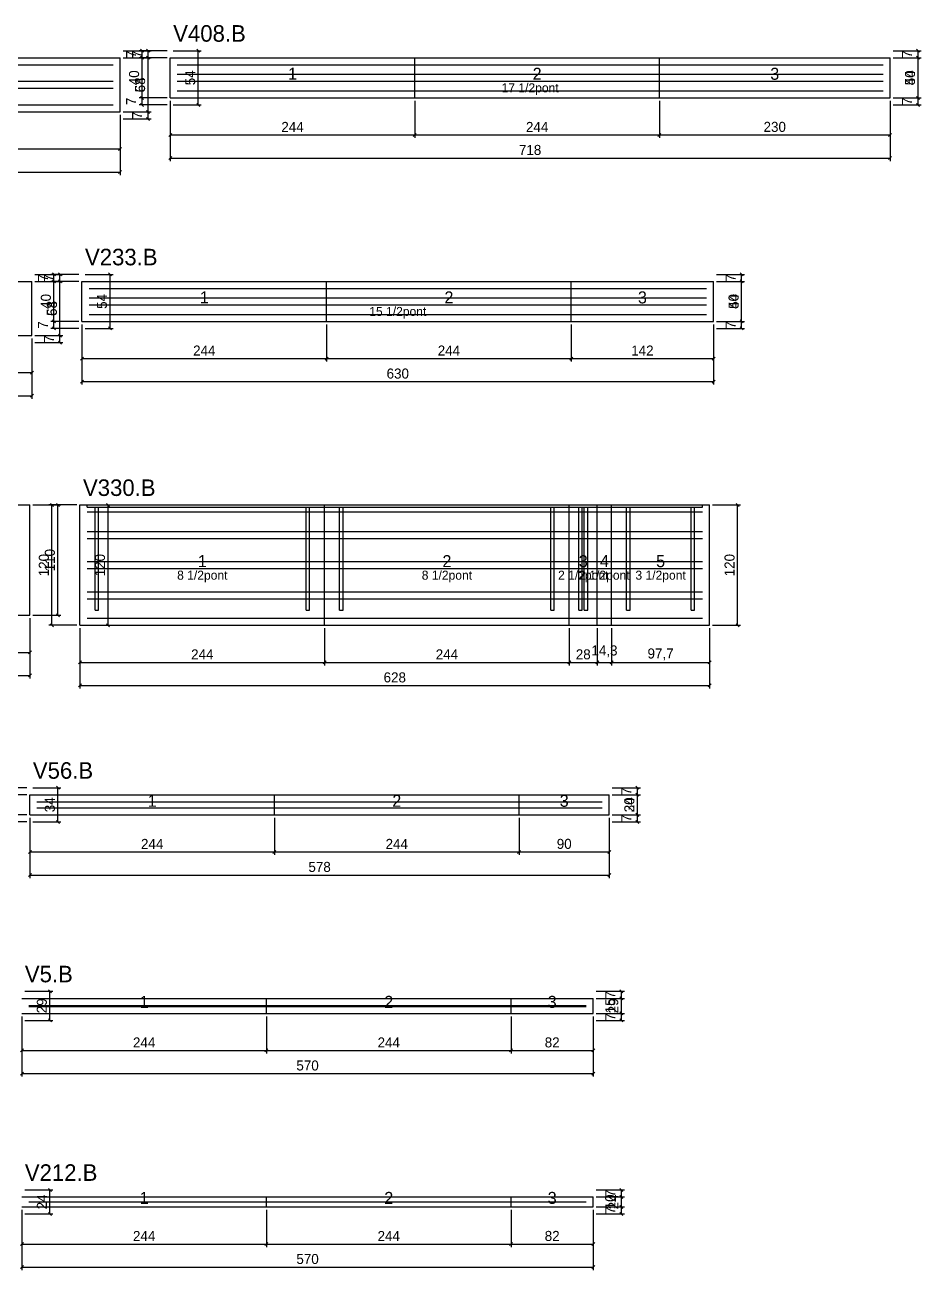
# Model space of a CAD drawing. Extents: x -13000 to 3070, y -38587 to 694.
# Drawn here: x 820 to 1714, y -10508 to -9267 of the extents above; entities that cross this region are included whole.
import ezdxf
from ezdxf.enums import TextEntityAlignment as Align

# ---------------------------------------------------------------- set-up
doc = ezdxf.new("R2010")
doc.units = 0
for name, color, linetype in [('5', 5, 'Continuous'), ('COTA', 241, 'Continuous'), ('NOMENCLATURA', 7, 'Continuous'), ('Painéis', 200, 'Continuous'), ('SARR_2.2x7', 40, 'Continuous'), ('SARR_3.5x7', 81, 'Continuous')]:
    doc.layers.add(name, color=color, linetype=linetype)
doc.dimstyles.new('PAINEL', dxfattribs={"dimtxt": 10, "dimasz": 3, "dimexe": 3, "dimexo": 3, "dimgap": 3, "dimtad": 1, "dimblk": 'OBLIQUE', "dimblk1": 'OBLIQUE', "dimcen": 2.5, "dimclrd": 4, "dimclre": 4, "dimclrt": 240, "dimazin": 3, "dimtfac": 1, "dimtmove": 0, "dimatfit": 3})

# ---------------------------------------------------------------- blocks, each defined once
blk = doc.blocks.new('_OBLIQUE')
at = {"color": 0, "linetype": 'BYBLOCK'}
blk.add_line((-0.5, -0.5), (0.5, 0.5), dxfattribs=at)

msp = doc.modelspace()

# ---------------------------------------------------------------- linework, layer by layer
at = {"layer": 'Painéis'}
for p, q in [((685, -9299.5), (915, -9299.5)), ((915, -9353.5), (915, -9299.5)), ((965, -9299.5), (1209, -9299.5)), ((965, -9339.5), (965, -9299.5)), ((1209, -9339.5), (1209, -9299.5)), ((1209, -9339.5), (1209, -9299.5)), ((1209, -9299.5), (1453, -9299.5)), ((1209, -9339.5), (1209, -9299.5)), ((1453, -9339.5), (1453, -9299.5)), ((1453, -9339.5), (1453, -9299.5)), ((1453, -9299.5), (1683, -9299.5)), ((1453, -9339.5), (1453, -9299.5)), ((1683, -9339.5), (1683, -9299.5)), ((965, -9339.5), (1209, -9339.5)), ((1209, -9339.5), (1453, -9339.5)), ((1453, -9339.5), (1683, -9339.5)), ((685, -9353.5), (915, -9353.5)), ((685, -9522.5), (827, -9522.5)), ((827, -9576.5), (827, -9522.5)), ((877, -9522.5), (1121, -9522.5)), ((877, -9562.5), (877, -9522.5)), ((1121, -9562.5), (1121, -9522.5)), ((1121, -9562.5), (1121, -9522.5)), ((1121, -9522.5), (1365, -9522.5)), ((1121, -9562.5), (1121, -9522.5)), ((1365, -9562.5), (1365, -9522.5)), ((1365, -9562.5), (1365, -9522.5)), ((1365, -9522.5), (1507, -9522.5)), ((1365, -9562.5), (1365, -9522.5)), ((1507, -9562.5), (1507, -9522.5)), ((877, -9562.5), (1121, -9562.5)), ((1121, -9562.5), (1365, -9562.5)), ((1365, -9562.5), (1507, -9562.5)), ((685, -9576.5), (827, -9576.5)), ((756.9, -9745.5), (825, -9745.5)), ((825, -9855.5), (825, -9745.5)), ((875, -9745.5), (1119, -9745.5)), ((875, -9865.5), (875, -9745.5)), ((1119, -9865.5), (1119, -9745.5)), ((1119, -9865.5), (1119, -9745.5)), ((1119, -9745.5), (1363, -9745.5)), ((1119, -9865.5), (1119, -9745.5)), ((1363, -9865.5), (1363, -9745.5)), ((1363, -9865.5), (1363, -9745.5)), ((1363, -9745.5), (1391, -9745.5)), ((1363, -9865.5), (1363, -9745.5)), ((1391, -9865.5), (1391, -9745.5)), ((1391, -9865.5), (1391, -9745.5)), ((1391, -9745.5), (1405.3, -9745.5)), ((1391, -9865.5), (1391, -9745.5)), ((1405.3, -9865.5), (1405.3, -9745.5)), ((1405.3, -9865.5), (1405.3, -9745.5)), ((1405.3, -9745.5), (1503, -9745.5)), ((1405.3, -9865.5), (1405.3, -9745.5)), ((1503, -9865.5), (1503, -9745.5)), ((756.9, -9855.5), (825, -9855.5)), ((875, -9865.5), (1119, -9865.5)), ((1119, -9865.5), (1363, -9865.5)), ((1363, -9865.5), (1391, -9865.5)), ((1391, -9865.5), (1405.3, -9865.5)), ((1405.3, -9865.5), (1503, -9865.5)), ((825, -10034.5), (1069, -10034.5)), ((825, -10054.5), (825, -10034.5)), ((1069, -10054.5), (1069, -10034.5)), ((1069, -10054.5), (1069, -10034.5)), ((1069, -10034.5), (1313, -10034.5)), ((1069, -10054.5), (1069, -10034.5)), ((1313, -10054.5), (1313, -10034.5)), ((1313, -10054.5), (1313, -10034.5)), ((1313, -10034.5), (1403, -10034.5)), ((1313, -10054.5), (1313, -10034.5)), ((1403, -10054.5), (1403, -10034.5)), ((825, -10054.5), (1069, -10054.5)), ((1069, -10054.5), (1313, -10054.5)), ((1313, -10054.5), (1403, -10054.5)), ((817, -10237.5), (1061, -10237.5)), ((1061, -10252.5), (1061, -10237.5)), ((1061, -10252.5), (1061, -10237.5)), ((1061, -10237.5), (1305, -10237.5)), ((1061, -10252.5), (1061, -10237.5)), ((1305, -10252.5), (1305, -10237.5)), ((1305, -10252.5), (1305, -10237.5)), ((1305, -10237.5), (1387, -10237.5)), ((1305, -10252.5), (1305, -10237.5)), ((1387, -10252.5), (1387, -10237.5)), ((817, -10252.5), (1061, -10252.5)), ((1061, -10252.5), (1305, -10252.5)), ((1305, -10252.5), (1387, -10252.5)), ((817, -10435.5), (1061, -10435.5)), ((1061, -10445.5), (1061, -10435.5)), ((1061, -10445.5), (1061, -10435.5)), ((1061, -10435.5), (1305, -10435.5)), ((1061, -10445.5), (1061, -10435.5)), ((1305, -10445.5), (1305, -10435.5)), ((1305, -10445.5), (1305, -10435.5)), ((1305, -10435.5), (1387, -10435.5)), ((1305, -10445.5), (1305, -10435.5)), ((1387, -10445.5), (1387, -10435.5)), ((817, -10445.5), (1061, -10445.5)), ((1061, -10445.5), (1305, -10445.5)), ((1305, -10445.5), (1387, -10445.5))]:
    msp.add_line(p, q, dxfattribs=at)
at = {"layer": 'SARR_2.2x7'}
for p, q in [((882, -9745.5), (1119, -9745.5)), ((882, -9747.7), (882, -9745.5)), ((882, -9747.7), (1119, -9747.7)), ((1119, -9747.7), (1119, -9745.5)), ((1119, -9745.5), (1363, -9745.5)), ((1119, -9747.7), (1119, -9745.5)), ((1119, -9747.7), (1363, -9747.7)), ((1363, -9747.7), (1363, -9745.5)), ((1363, -9745.5), (1391, -9745.5)), ((1363, -9747.7), (1363, -9745.5)), ((1363, -9747.7), (1391, -9747.7)), ((1391, -9747.7), (1391, -9745.5)), ((1391, -9745.5), (1405.3, -9745.5)), ((1391, -9747.7), (1391, -9745.5)), ((1391, -9747.7), (1405.3, -9747.7)), ((1405.3, -9747.7), (1405.3, -9745.5)), ((1405.3, -9745.5), (1496, -9745.5)), ((1405.3, -9747.7), (1405.3, -9745.5)), ((1405.3, -9747.7), (1496, -9747.7)), ((1496, -9747.7), (1496, -9745.5))]:
    msp.add_line(p, q, dxfattribs=at)
for points in [[(685, -9306.5), (908, -9306.5)], [(685, -9306.5), (908, -9306.5)], [(972, -9306.5), (1209, -9306.5)], [(972, -9306.5), (1209, -9306.5)], [(1209, -9306.5), (1453, -9306.5)], [(1209, -9306.5), (1453, -9306.5)], [(1453, -9306.5), (1676, -9306.5)], [(1453, -9306.5), (1676, -9306.5)], [(685, -9323), (908, -9323)], [(685, -9323), (908, -9323)], [(972, -9316), (1209, -9316)], [(972, -9316), (1209, -9316)], [(972, -9323), (1209, -9323)], [(972, -9323), (1209, -9323)], [(1209, -9316), (1453, -9316)], [(1209, -9316), (1453, -9316)], [(1209, -9323), (1453, -9323)], [(1209, -9323), (1453, -9323)], [(1453, -9316), (1676, -9316)], [(1453, -9316), (1676, -9316)], [(1453, -9323), (1676, -9323)], [(1453, -9323), (1676, -9323)], [(685, -9330), (908, -9330)], [(685, -9330), (908, -9330)], [(972, -9332.5), (1209, -9332.5)], [(972, -9332.5), (1209, -9332.5)], [(1209, -9332.5), (1453, -9332.5)], [(1209, -9332.5), (1453, -9332.5)], [(1453, -9332.5), (1676, -9332.5)], [(1453, -9332.5), (1676, -9332.5)], [(685, -9346.5), (908, -9346.5)], [(685, -9346.5), (908, -9346.5)], [(884, -9529.5), (1121, -9529.5)], [(884, -9529.5), (1121, -9529.5)], [(1121, -9529.5), (1365, -9529.5)], [(1121, -9529.5), (1365, -9529.5)], [(1365, -9529.5), (1500, -9529.5)], [(1365, -9529.5), (1500, -9529.5)], [(884, -9539), (1121, -9539)], [(884, -9539), (1121, -9539)], [(884, -9546), (1121, -9546)], [(884, -9546), (1121, -9546)], [(1121, -9539), (1365, -9539)], [(1121, -9539), (1365, -9539)], [(1121, -9546), (1365, -9546)], [(1121, -9546), (1365, -9546)], [(1365, -9539), (1500, -9539)], [(1365, -9539), (1500, -9539)], [(1365, -9546), (1500, -9546)], [(1365, -9546), (1500, -9546)], [(884, -9555.5), (1121, -9555.5)], [(884, -9555.5), (1121, -9555.5)], [(1121, -9555.5), (1365, -9555.5)], [(1121, -9555.5), (1365, -9555.5)], [(1365, -9555.5), (1500, -9555.5)], [(1365, -9555.5), (1500, -9555.5)], [(882, -9752.5), (1119, -9752.5)], [(1119, -9752.5), (1363, -9752.5)], [(1363, -9752.5), (1391, -9752.5)], [(1391, -9752.5), (1405.3, -9752.5)], [(1405.3, -9752.5), (1496, -9752.5)], [(882, -9772), (1119, -9772)], [(1119, -9772), (1363, -9772)], [(1363, -9772), (1391, -9772)], [(1391, -9772), (1405.3, -9772)], [(1405.3, -9772), (1496, -9772)], [(882, -9779), (1119, -9779)], [(1119, -9779), (1363, -9779)], [(1363, -9779), (1391, -9779)], [(1391, -9779), (1405.3, -9779)], [(1405.3, -9779), (1496, -9779)], [(882, -9802), (1119, -9802)], [(882, -9809), (1119, -9809)], [(1119, -9802), (1363, -9802)], [(1119, -9809), (1363, -9809)], [(1363, -9802), (1391, -9802)], [(1363, -9809), (1391, -9809)], [(1391, -9802), (1405.3, -9802)], [(1391, -9809), (1405.3, -9809)], [(1405.3, -9802), (1496, -9802)], [(1405.3, -9809), (1496, -9809)], [(882, -9832), (1119, -9832)], [(1119, -9832), (1363, -9832)], [(1363, -9832), (1391, -9832)], [(1391, -9832), (1405.3, -9832)], [(1405.3, -9832), (1496, -9832)], [(882, -9839), (1119, -9839)], [(1119, -9839), (1363, -9839)], [(1363, -9839), (1391, -9839)], [(1391, -9839), (1405.3, -9839)], [(1405.3, -9839), (1496, -9839)], [(882, -9858.5), (1119, -9858.5)], [(1119, -9858.5), (1363, -9858.5)], [(1363, -9858.5), (1391, -9858.5)], [(1391, -9858.5), (1405.3, -9858.5)], [(1405.3, -9858.5), (1496, -9858.5)], [(832, -10041.5), (1069, -10041.5)], [(832, -10041.5), (1069, -10041.5)], [(1069, -10041.5), (1313, -10041.5)], [(1069, -10041.5), (1313, -10041.5)], [(1313, -10041.5), (1396, -10041.5)], [(1313, -10041.5), (1396, -10041.5)], [(832, -10047.5), (1069, -10047.5)], [(832, -10047.5), (1069, -10047.5)], [(1069, -10047.5), (1313, -10047.5)], [(1069, -10047.5), (1313, -10047.5)], [(1313, -10047.5), (1396, -10047.5)], [(1313, -10047.5), (1396, -10047.5)], [(824, -10244.5), (1061, -10244.5)], [(824, -10244.5), (1061, -10244.5)], [(824, -10245.5), (1061, -10245.5)], [(824, -10245.5), (1061, -10245.5)], [(1061, -10244.5), (1305, -10244.5)], [(1061, -10244.5), (1305, -10244.5)], [(1061, -10245.5), (1305, -10245.5)], [(1061, -10245.5), (1305, -10245.5)], [(1305, -10244.5), (1380, -10244.5)], [(1305, -10244.5), (1380, -10244.5)], [(1305, -10245.5), (1380, -10245.5)], [(1305, -10245.5), (1380, -10245.5)], [(824, -10440.5), (1061, -10440.5)], [(824, -10440.5), (1061, -10440.5)], [(1061, -10440.5), (1305, -10440.5)], [(1061, -10440.5), (1305, -10440.5)], [(1305, -10440.5), (1380, -10440.5)], [(1305, -10440.5), (1380, -10440.5)]]:
    msp.add_lwpolyline(points, dxfattribs=at)
at = {"layer": 'SARR_3.5x7'}
for p, q in [((890, -9747.7), (893.5, -9747.7)), ((890, -9850.3), (890, -9747.7)), ((893.5, -9850.3), (893.5, -9747.7)), ((1100.5, -9747.7), (1104, -9747.7)), ((1100.5, -9850.3), (1100.5, -9747.7)), ((1104, -9850.3), (1104, -9747.7)), ((1134, -9747.7), (1137.5, -9747.7)), ((1134, -9850.3), (1134, -9747.7)), ((1137.5, -9850.3), (1137.5, -9747.7)), ((1344.5, -9747.7), (1348, -9747.7)), ((1344.5, -9850.3), (1344.5, -9747.7)), ((1348, -9850.3), (1348, -9747.7)), ((1372.5, -9747.7), (1376, -9747.7)), ((1372.5, -9850.3), (1372.5, -9747.7)), ((1376, -9850.3), (1376, -9747.7)), ((1378, -9747.7), (1381.5, -9747.7)), ((1378, -9850.3), (1378, -9747.7)), ((1381.5, -9850.3), (1381.5, -9747.7)), ((1420.3, -9747.7), (1423.8, -9747.7)), ((1420.3, -9850.3), (1420.3, -9747.7)), ((1423.8, -9850.3), (1423.8, -9747.7)), ((1484.5, -9747.7), (1488, -9747.7)), ((1484.5, -9850.3), (1484.5, -9747.7)), ((1488, -9850.3), (1488, -9747.7)), ((890, -9850.3), (893.5, -9850.3)), ((1100.5, -9850.3), (1104, -9850.3)), ((1134, -9850.3), (1137.5, -9850.3)), ((1344.5, -9850.3), (1348, -9850.3)), ((1372.5, -9850.3), (1376, -9850.3)), ((1378, -9850.3), (1381.5, -9850.3)), ((1420.3, -9850.3), (1423.8, -9850.3)), ((1484.5, -9850.3), (1488, -9850.3))]:
    msp.add_line(p, q, dxfattribs=at)

# ---------------------------------------------------------------- texts
at = {"layer": '5'}
for s, height, p in [('1', 12, (1087, -9315.5)), ('2', 12, (1331, -9315.5)), ('3', 12, (1568, -9315.5)), ('17 1/2pont', 9, (1324, -9329.5)), ('1', 12, (999, -9538.5)), ('2', 12, (1243, -9538.5)), ('3', 12, (1436, -9538.5)), ('15 1/2pont', 9, (1192, -9552.5)), ('1', 12, (997, -9801.5)), ('2', 12, (1241, -9801.5)), ('3', 12, (1377, -9801.5)), ('4', 12, (1398.15, -9801.5)), ('5', 12, (1454.15, -9801.5)), ('8 1/2pont', 9, (997, -9815.5)), ('8 1/2pont', 9, (1241, -9815.5)), ('2 1/2pont', 9, (1377, -9815.5)), ('2 1/2pont', 9, (1398.15, -9815.5)), ('3 1/2pont', 9, (1454.15, -9815.5)), ('1', 12, (947, -10040.5)), ('2', 12, (1191, -10040.5)), ('3', 12, (1358, -10040.5)), ('1', 12, (939, -10241)), ('2', 12, (1183, -10241)), ('3', 12, (1346, -10241)), ('1', 12, (939, -10436.5)), ('2', 12, (1183, -10436.5)), ('3', 12, (1346, -10436.5))]:
    msp.add_text(s, height=height, dxfattribs=at).set_placement(p, align=Align.MIDDLE_CENTER)
at = {"layer": 'NOMENCLATURA'}
for s, p in [('V408.B', (968, -9283.5)), ('V233.B', (880, -9506.5)), ('V330.B', (878, -9736.5)), ('V56.B', (828, -10018.5)), ('V5.B', (820, -10221.5)), ('V212.B', (820, -10419.5))]:
    msp.add_text(s, height=16.5, dxfattribs=at).set_placement(p)

# ---------------------------------------------------------------- dimensions: what is measured, and where the dimension line sits
at = {"layer": 'COTA'}
for base, p1, p2 in [((943, -9360.5), (915, -9360.5), (915, -9292.5)), ((943, -9299.5), (915, -9299.5), (915, -9292.5)), ((943, -9353.5), (915, -9353.5), (915, -9299.5)), ((937, -9299.5), (965, -9299.5), (965, -9292.5)), ((937, -9339.5), (965, -9339.5), (965, -9299.5)), ((993, -9346.5), (965, -9346.5), (965, -9292.5)), ((1711, -9346.5), (1683, -9346.5), (1683, -9292.5)), ((1711, -9299.5), (1683, -9299.5), (1683, -9292.5)), ((1711, -9339.5), (1683, -9339.5), (1683, -9299.5)), ((937, -9346.5), (965, -9346.5), (965, -9339.5)), ((1711, -9346.5), (1683, -9346.5), (1683, -9339.5)), ((943, -9360.5), (915, -9360.5), (915, -9353.5)), ((855, -9583.5), (827, -9583.5), (827, -9515.5)), ((855, -9522.5), (827, -9522.5), (827, -9515.5)), ((855, -9576.5), (827, -9576.5), (827, -9522.5)), ((849, -9522.5), (877, -9522.5), (877, -9515.5)), ((849, -9562.5), (877, -9562.5), (877, -9522.5)), ((905, -9569.5), (877, -9569.5), (877, -9515.5)), ((1535, -9569.5), (1507, -9569.5), (1507, -9515.5)), ((1535, -9522.5), (1507, -9522.5), (1507, -9515.5)), ((1535, -9562.5), (1507, -9562.5), (1507, -9522.5)), ((849, -9569.5), (877, -9569.5), (877, -9562.5)), ((1535, -9569.5), (1507, -9569.5), (1507, -9562.5)), ((855, -9583.5), (827, -9583.5), (827, -9576.5)), ((853, -9855.5), (825, -9855.5), (825, -9745.5)), ((853, -9855.5), (825, -9855.5), (825, -9745.5)), ((847, -9865.5), (875, -9865.5), (875, -9745.5)), ((903, -9865.5), (875, -9865.5), (875, -9745.5)), ((1531, -9865.5), (1503, -9865.5), (1503, -9745.5)), ((1531, -9865.5), (1503, -9865.5), (1503, -9745.5)), ((797, -10034.5), (825, -10034.5), (825, -10027.5)), ((797, -10054.5), (825, -10054.5), (825, -10034.5)), ((853, -10061.5), (825, -10061.5), (825, -10027.5)), ((1431, -10061.5), (1403, -10061.5), (1403, -10027.5)), ((1431, -10034.5), (1403, -10034.5), (1403, -10027.5)), ((1431, -10054.5), (1403, -10054.5), (1403, -10034.5)), ((797, -10061.5), (825, -10061.5), (825, -10054.5)), ((1431, -10061.5), (1403, -10061.5), (1403, -10054.5)), ((845, -10259.5), (817, -10259.5), (817, -10230.5)), ((1415, -10259.5), (1387, -10259.5), (1387, -10230.5)), ((1415, -10237.5), (1387, -10237.5), (1387, -10230.5)), ((1415, -10252.5), (1387, -10252.5), (1387, -10237.5)), ((1415, -10259.5), (1387, -10259.5), (1387, -10252.5)), ((845, -10452.5), (817, -10452.5), (817, -10428.5)), ((1415, -10452.5), (1387, -10452.5), (1387, -10428.5)), ((1415, -10435.5), (1387, -10435.5), (1387, -10428.5)), ((1415, -10445.5), (1387, -10445.5), (1387, -10435.5)), ((1415, -10452.5), (1387, -10452.5), (1387, -10445.5))]:
    msp.add_linear_dim(base=base, p1=p1, p2=p2, angle=90, dimstyle='PAINEL', dxfattribs=at).render()
for base, p1, p2 in [((965, -9376.5), (965, -9339.5), (1209, -9339.5)), ((965, -9399.5), (965, -9339.5), (1683, -9339.5)), ((1209, -9376.5), (1209, -9339.5), (1453, -9339.5)), ((1453, -9376.5), (1453, -9339.5), (1683, -9339.5)), ((197, -9413.5), (197, -9353.5), (915, -9353.5)), ((685, -9390.5), (685, -9353.5), (915, -9353.5)), ((877, -9599.5), (877, -9562.5), (1121, -9562.5)), ((877, -9622.5), (877, -9562.5), (1507, -9562.5)), ((1121, -9599.5), (1121, -9562.5), (1365, -9562.5)), ((1365, -9599.5), (1365, -9562.5), (1507, -9562.5)), ((197, -9636.5), (197, -9576.5), (827, -9576.5)), ((685, -9613.5), (685, -9576.5), (827, -9576.5)), ((197, -9915.5), (197, -9855.5), (825, -9855.5)), ((756.9, -9892.5), (756.9, -9855.5), (825, -9855.5)), ((875, -9902.5), (875, -9865.5), (1119, -9865.5)), ((875, -9925.5), (875, -9865.5), (1503, -9865.5)), ((1119, -9902.5), (1119, -9865.5), (1363, -9865.5)), ((1363, -9902.5), (1363, -9865.5), (1391, -9865.5)), ((1391, -9902.5), (1391, -9865.5), (1405.3, -9865.5)), ((1405.3, -9902.5), (1405.3, -9865.5), (1503, -9865.5)), ((825, -10091.5), (825, -10054.5), (1069, -10054.5)), ((825, -10114.5), (825, -10054.5), (1403, -10054.5)), ((1069, -10091.5), (1069, -10054.5), (1313, -10054.5)), ((1313, -10091.5), (1313, -10054.5), (1403, -10054.5)), ((817, -10289.5), (817, -10252.5), (1061, -10252.5)), ((817, -10312.5), (817, -10252.5), (1387, -10252.5)), ((1061, -10289.5), (1061, -10252.5), (1305, -10252.5)), ((1305, -10289.5), (1305, -10252.5), (1387, -10252.5)), ((817, -10482.5), (817, -10445.5), (1061, -10445.5)), ((817, -10505.5), (817, -10445.5), (1387, -10445.5)), ((1061, -10482.5), (1061, -10445.5), (1305, -10445.5)), ((1305, -10482.5), (1305, -10445.5), (1387, -10445.5))]:
    msp.add_linear_dim(base=base, p1=p1, p2=p2, dimstyle='PAINEL', dxfattribs=at).render()

doc.saveas('drawing.dxf')
